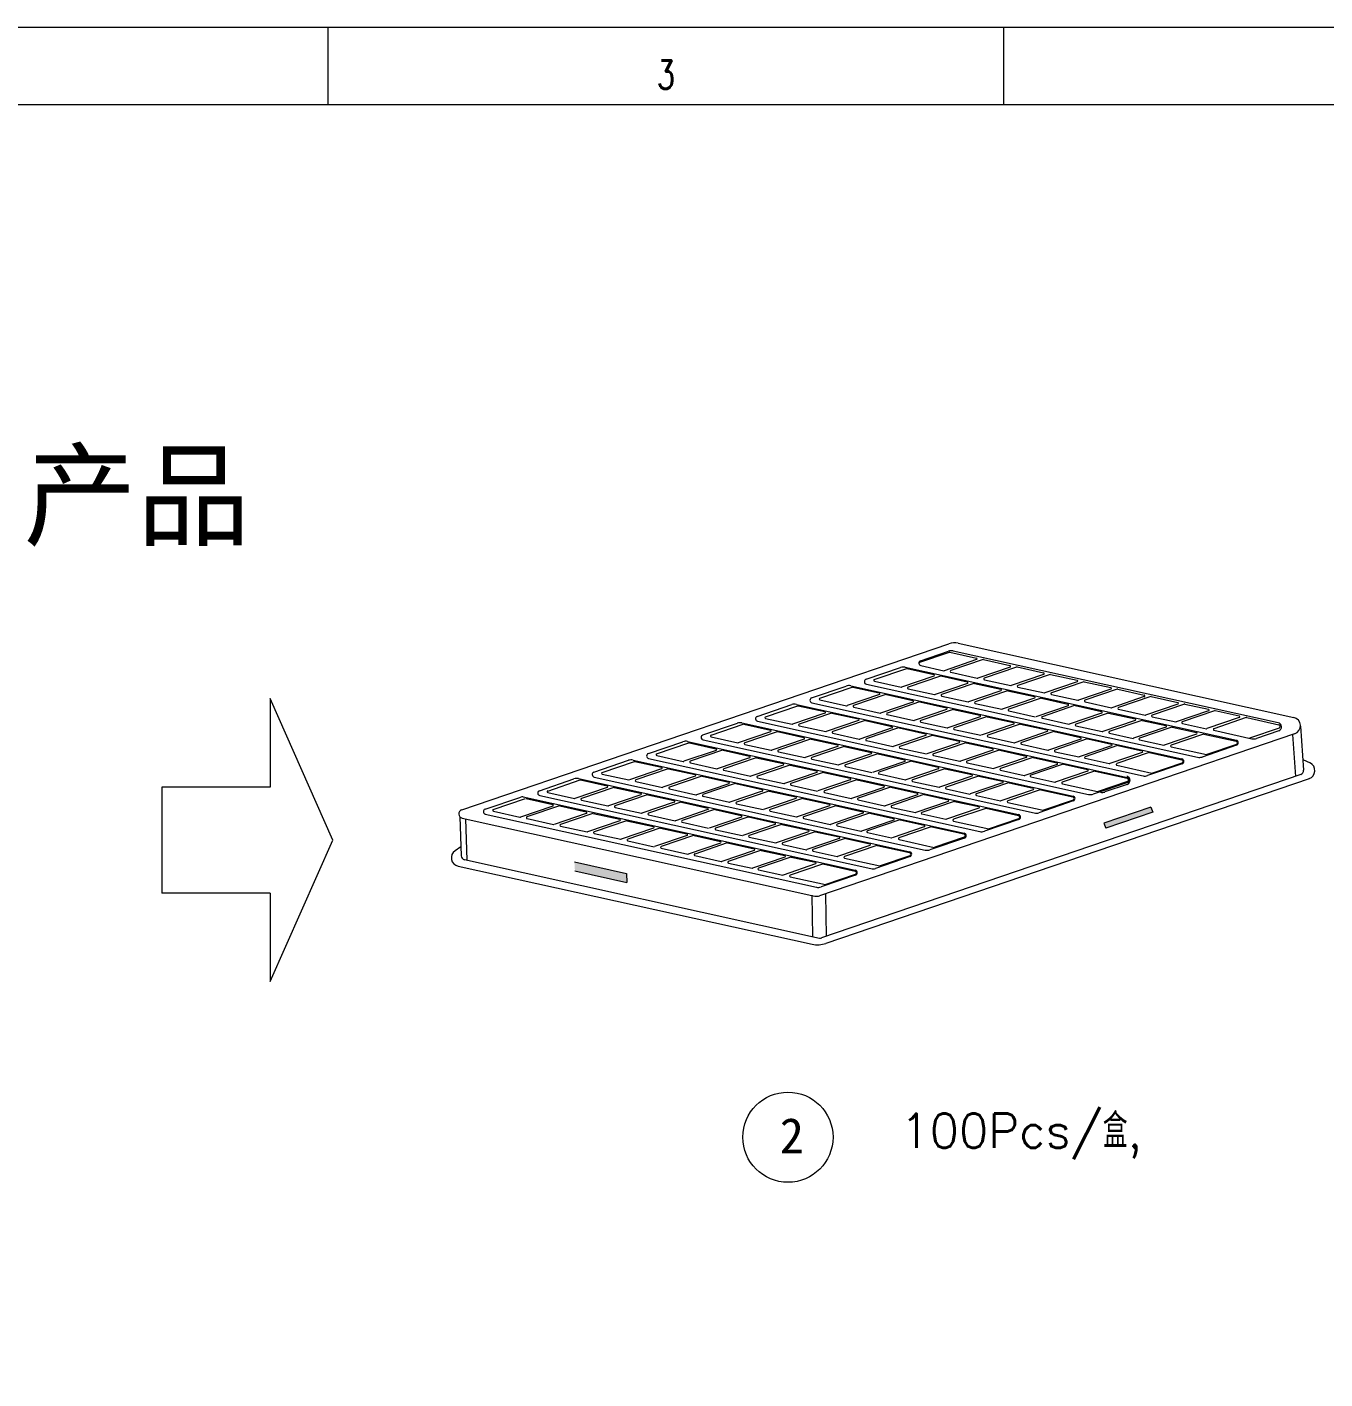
# Model space of a CAD drawing. Extents: x 2510 to 2649, y 709 to 759.
# Drawn here: x 2601.15 to 2621.37, y 736.28 to 757.33 of the extents above; entities that cross this region are included whole.
import ezdxf
from ezdxf.enums import TextEntityAlignment as Align

# ---------------------------------------------------------------- set-up
doc = ezdxf.new("R2010")
doc.units = 0
doc.header["$MEASUREMENT"] = 0
doc.layers.get('0').update_dxf_attribs({"linetype": 'CONTINUOUS', "lineweight": 20})
doc.layers.add('DIM', color=3, linetype='CONTINUOUS', lineweight=9)
doc.layers.add('HANBO', color=7, linetype='CONTINUOUS', lineweight=9)
doc.styles.add('ROMANS', font='ROMANS.SHX', dxfattribs={"bigfont": 'gbcbig.shx'})
doc.styles.get("Standard").update_dxf_attribs({"font": 'simplex.shx', "bigfont": 'gbcbig.shx'})
doc.styles.add('宋体', font='')
doc.styles.add('細', font='')
doc.styles.get('宋体').set_extended_font_data('SimSun')
doc.styles.get('細').set_extended_font_data('NSimSun')

msp = doc.modelspace()

# ---------------------------------------------------------------- hatches: boundary and pattern name
at = {"linetype": 'ByBlock'}
for points in [[(2617.923, 744.933), (2617.952, 744.858), (2618.684, 745.107), (2618.655, 745.182)], [(2610.496, 744.012), (2610.487, 744.153), (2609.677, 744.332), (2609.686, 744.191)]]:
    msp.add_hatch(color=3, dxfattribs=at).paths.add_polyline_path(points)

# ---------------------------------------------------------------- linework, layer by layer
at = {"color": 141, "linetype": 'ByBlock'}
for p, q in [((2607.922, 745.14), (2615.509, 747.727)), ((2615.652, 747.735), (2620.879, 746.582)), ((2615.042, 747.435), (2615.517, 747.597)), ((2615.068, 747.463), (2615.503, 747.612)), ((2615.94, 747.48), (2615.436, 747.308)), ((2615.524, 747.597), (2615.938, 747.505)), ((2616.042, 747.481), (2615.538, 747.309)), ((2615.575, 747.616), (2620.639, 746.499)), ((2616.049, 747.481), (2616.461, 747.39)), ((2614.22, 747.174), (2614.758, 747.358)), ((2614.348, 747.169), (2614.852, 747.341)), ((2615.275, 747.224), (2614.771, 747.053)), ((2614.829, 747.362), (2619.986, 746.224)), ((2614.859, 747.341), (2615.273, 747.25)), ((2615.377, 747.225), (2614.873, 747.054)), ((2615.072, 747.387), (2615.429, 747.308)), ((2615.384, 747.226), (2615.796, 747.135)), ((2615.54, 747.284), (2615.952, 747.193)), ((2616.462, 747.365), (2615.959, 747.193)), ((2616.564, 747.365), (2616.061, 747.194)), ((2616.985, 747.249), (2616.481, 747.078)), ((2616.572, 747.366), (2616.984, 747.275)), ((2617.087, 747.25), (2616.583, 747.079)), ((2617.094, 747.251), (2617.506, 747.16)), ((2613.372, 746.885), (2613.91, 747.069)), ((2613.5, 746.88), (2614.004, 747.052)), ((2613.981, 747.073), (2619.138, 745.935)), ((2614.011, 747.052), (2614.426, 746.961)), ((2614.224, 747.098), (2619.381, 745.96)), ((2614.35, 747.144), (2614.764, 747.052)), ((2614.874, 747.028), (2615.287, 746.937)), ((2615.797, 747.109), (2615.294, 746.938)), ((2615.899, 747.11), (2615.396, 746.938)), ((2615.906, 747.11), (2616.318, 747.019)), ((2616.062, 747.168), (2616.474, 747.077)), ((2616.585, 747.053), (2616.997, 746.962)), ((2617.508, 747.134), (2617.004, 746.962)), ((2617.609, 747.135), (2617.106, 746.963)), ((2618.03, 747.019), (2617.527, 746.847)), ((2617.617, 747.135), (2618.029, 747.044)), ((2618.132, 747.02), (2617.628, 746.848)), ((2618.139, 747.02), (2618.551, 746.929)), ((2613.377, 746.809), (2618.533, 745.671)), ((2613.502, 746.855), (2613.916, 746.763)), ((2614.427, 746.935), (2613.923, 746.764)), ((2614.529, 746.936), (2614.025, 746.765)), ((2614.95, 746.82), (2614.446, 746.649)), ((2614.536, 746.937), (2614.948, 746.846)), ((2615.051, 746.821), (2614.548, 746.649)), ((2615.059, 746.821), (2615.471, 746.73)), ((2615.397, 746.913), (2615.809, 746.822)), ((2616.32, 746.994), (2615.816, 746.822)), ((2616.422, 746.995), (2615.918, 746.823)), ((2615.92, 746.797), (2616.332, 746.707)), ((2616.842, 746.879), (2616.339, 746.707)), ((2616.429, 746.995), (2616.841, 746.904)), ((2616.944, 746.879), (2616.441, 746.708)), ((2616.951, 746.88), (2617.363, 746.789)), ((2617.107, 746.938), (2617.519, 746.847)), ((2617.63, 746.822), (2618.042, 746.732)), ((2618.553, 746.904), (2618.049, 746.732)), ((2618.655, 746.904), (2618.151, 746.733)), ((2618.662, 746.905), (2619.074, 746.814)), ((2612.525, 746.596), (2613.062, 746.78)), ((2612.653, 746.591), (2613.156, 746.763)), ((2613.579, 746.646), (2613.076, 746.475)), ((2613.134, 746.784), (2618.29, 745.646)), ((2613.163, 746.763), (2613.578, 746.672)), ((2613.681, 746.647), (2613.178, 746.476)), ((2613.688, 746.648), (2614.1, 746.557)), ((2614.027, 746.739), (2614.439, 746.648)), ((2614.549, 746.624), (2614.961, 746.533)), ((2615.472, 746.705), (2614.969, 746.533)), ((2615.574, 746.706), (2615.07, 746.534)), ((2615.995, 746.59), (2615.491, 746.418)), ((2615.581, 746.706), (2615.993, 746.615)), ((2616.097, 746.59), (2615.593, 746.419)), ((2616.104, 746.591), (2616.516, 746.5)), ((2616.442, 746.682), (2616.854, 746.591)), ((2617.365, 746.763), (2616.861, 746.592)), ((2617.467, 746.764), (2616.963, 746.592)), ((2617.887, 746.648), (2617.384, 746.476)), ((2617.474, 746.765), (2617.886, 746.674)), ((2617.989, 746.649), (2617.486, 746.477)), ((2617.996, 746.649), (2618.409, 746.558)), ((2618.152, 746.707), (2618.565, 746.616)), ((2619.075, 746.788), (2618.572, 746.617)), ((2619.177, 746.789), (2618.674, 746.617)), ((2618.675, 746.592), (2619.044, 746.511)), ((2619.554, 746.683), (2619.051, 746.511)), ((2619.647, 746.685), (2619.144, 746.514)), ((2619.184, 746.789), (2619.553, 746.708)), ((2619.655, 746.686), (2620.03, 746.603)), ((2611.677, 746.307), (2612.215, 746.491)), ((2611.805, 746.302), (2612.308, 746.474)), ((2612.286, 746.495), (2617.443, 745.357)), ((2612.316, 746.474), (2612.73, 746.383)), ((2612.529, 746.52), (2617.686, 745.382)), ((2612.654, 746.566), (2613.069, 746.474)), ((2613.179, 746.45), (2613.591, 746.359)), ((2614.102, 746.531), (2613.598, 746.36)), ((2614.204, 746.532), (2613.7, 746.36)), ((2614.624, 746.416), (2614.121, 746.244)), ((2614.211, 746.532), (2614.623, 746.441)), ((2614.726, 746.417), (2614.223, 746.245)), ((2614.733, 746.417), (2615.145, 746.326)), ((2615.072, 746.508), (2615.484, 746.418)), ((2615.594, 746.393), (2616.006, 746.302)), ((2616.517, 746.474), (2616.014, 746.303)), ((2616.619, 746.475), (2616.116, 746.304)), ((2616.626, 746.476), (2617.038, 746.385)), ((2616.965, 746.567), (2617.377, 746.476)), ((2617.487, 746.452), (2617.899, 746.361)), ((2618.41, 746.533), (2617.906, 746.361)), ((2618.512, 746.534), (2618.008, 746.362)), ((2618.889, 746.427), (2618.386, 746.256)), ((2618.982, 746.43), (2618.479, 746.258)), ((2618.519, 746.534), (2618.888, 746.453)), ((2618.989, 746.43), (2619.364, 746.348)), ((2619.145, 746.488), (2619.52, 746.405)), ((2620.031, 746.577), (2619.528, 746.406)), ((2620.14, 746.577), (2619.636, 746.405)), ((2619.638, 746.38), (2620.229, 746.249)), ((2620.147, 746.577), (2620.648, 746.467)), ((2620.651, 746.415), (2620.189, 746.258)), ((2620.983, 746.443), (2621.033, 745.759)), ((2610.829, 746.018), (2611.367, 746.202)), ((2610.957, 746.013), (2611.461, 746.185)), ((2611.438, 746.206), (2616.595, 745.068)), ((2611.468, 746.185), (2611.882, 746.094)), ((2611.681, 746.231), (2616.838, 745.093)), ((2611.806, 746.277), (2612.221, 746.185)), ((2612.732, 746.357), (2612.228, 746.186)), ((2612.833, 746.358), (2612.33, 746.187)), ((2613.254, 746.242), (2612.751, 746.071)), ((2612.841, 746.359), (2613.253, 746.268)), ((2613.356, 746.243), (2612.852, 746.071)), ((2613.363, 746.243), (2613.775, 746.152)), ((2620.894, 746.326), (2613.496, 743.804)), ((2613.702, 746.335), (2614.114, 746.244)), ((2614.224, 746.22), (2614.636, 746.129)), ((2615.147, 746.301), (2614.643, 746.129)), ((2615.249, 746.301), (2614.745, 746.13)), ((2615.669, 746.185), (2615.166, 746.014)), ((2615.256, 746.302), (2615.668, 746.211)), ((2615.771, 746.186), (2615.268, 746.015)), ((2615.778, 746.187), (2616.191, 746.096)), ((2616.117, 746.278), (2616.529, 746.187)), ((2617.04, 746.359), (2616.536, 746.187)), ((2617.142, 746.36), (2616.638, 746.188)), ((2617.562, 746.244), (2617.059, 746.072)), ((2617.149, 746.36), (2617.561, 746.269)), ((2617.664, 746.245), (2617.161, 746.073)), ((2617.671, 746.245), (2618.04, 746.164)), ((2618.01, 746.336), (2618.378, 746.255)), ((2618.48, 746.233), (2618.855, 746.15)), ((2619.366, 746.322), (2618.862, 746.15)), ((2619.475, 746.321), (2618.971, 746.15)), ((2619.482, 746.322), (2619.983, 746.211)), ((2620.646, 746.371), (2620.3, 746.253)), ((2620.858, 746.314), (2620.905, 745.663)), ((2610.959, 745.988), (2611.373, 745.896)), ((2611.884, 746.068), (2611.38, 745.897)), ((2611.986, 746.069), (2611.482, 745.898)), ((2611.993, 746.07), (2612.405, 745.979)), ((2612.331, 746.161), (2612.743, 746.07)), ((2612.854, 746.046), (2613.266, 745.955)), ((2613.777, 746.127), (2613.273, 745.955)), ((2613.879, 746.128), (2613.375, 745.956)), ((2614.299, 746.012), (2613.796, 745.84)), ((2613.886, 746.128), (2614.298, 746.037)), ((2614.401, 746.012), (2613.898, 745.841)), ((2614.408, 746.013), (2614.82, 745.922)), ((2614.747, 746.104), (2615.159, 746.013)), ((2615.269, 745.989), (2615.681, 745.898)), ((2616.192, 746.07), (2615.688, 745.898)), ((2616.294, 746.071), (2615.79, 745.899)), ((2616.301, 746.071), (2616.713, 745.98)), ((2616.816, 745.956), (2616.313, 745.784)), ((2616.64, 746.163), (2617.052, 746.072)), ((2616.824, 745.956), (2617.192, 745.875)), ((2617.162, 746.047), (2617.531, 745.966)), ((2618.041, 746.138), (2617.538, 745.967)), ((2618.135, 746.141), (2617.631, 745.969)), ((2618.518, 746.033), (2618.015, 745.861)), ((2618.627, 746.032), (2618.123, 745.861)), ((2618.142, 746.141), (2618.517, 746.059)), ((2618.634, 746.033), (2619.135, 745.922)), ((2618.972, 746.124), (2619.52, 746.003)), ((2619.99, 746.147), (2619.453, 745.964)), ((2619.986, 746.16), (2619.527, 746.004)), ((2609.981, 745.729), (2610.519, 745.913)), ((2610.109, 745.724), (2610.613, 745.896)), ((2611.036, 745.779), (2610.533, 745.608)), ((2610.591, 745.917), (2615.747, 744.779)), ((2610.62, 745.896), (2611.035, 745.805)), ((2611.138, 745.78), (2610.634, 745.609)), ((2610.833, 745.942), (2615.99, 744.804)), ((2611.145, 745.781), (2611.557, 745.69)), ((2611.484, 745.872), (2611.896, 745.781)), ((2612.406, 745.953), (2611.903, 745.782)), ((2612.508, 745.954), (2612.005, 745.782)), ((2612.006, 745.757), (2612.418, 745.666)), ((2612.929, 745.838), (2612.425, 745.666)), ((2612.515, 745.954), (2612.927, 745.863)), ((2613.031, 745.839), (2612.527, 745.667)), ((2613.038, 745.839), (2613.45, 745.748)), ((2613.376, 745.931), (2613.788, 745.84)), ((2613.899, 745.815), (2614.311, 745.724)), ((2614.822, 745.896), (2614.318, 745.725)), ((2614.924, 745.897), (2614.42, 745.726)), ((2615.344, 745.781), (2614.841, 745.609)), ((2614.931, 745.898), (2615.343, 745.807)), ((2615.446, 745.782), (2614.943, 745.61)), ((2615.453, 745.782), (2615.865, 745.691)), ((2615.792, 745.874), (2616.204, 745.783)), ((2616.715, 745.955), (2616.211, 745.783)), ((2616.314, 745.758), (2616.683, 745.677)), ((2617.194, 745.849), (2616.69, 745.678)), ((2617.287, 745.852), (2616.783, 745.68)), ((2617.294, 745.852), (2617.669, 745.77)), ((2617.632, 745.944), (2618.007, 745.861)), ((2618.125, 745.835), (2618.672, 745.714)), ((2619.142, 745.858), (2618.605, 745.675)), ((2619.138, 745.871), (2618.68, 745.715)), ((2621.021, 745.928), (2621.134, 745.872)), ((2609.134, 745.44), (2609.671, 745.624)), ((2609.262, 745.435), (2609.765, 745.607)), ((2609.743, 745.628), (2614.9, 744.49)), ((2609.772, 745.607), (2610.187, 745.516)), ((2609.986, 745.653), (2615.142, 744.515)), ((2610.111, 745.699), (2610.525, 745.607)), ((2610.636, 745.583), (2611.048, 745.492)), ((2611.559, 745.664), (2611.055, 745.493)), ((2611.661, 745.665), (2611.157, 745.493)), ((2612.081, 745.549), (2611.578, 745.377)), ((2611.668, 745.665), (2612.08, 745.574)), ((2612.183, 745.55), (2611.68, 745.378)), ((2612.19, 745.55), (2612.602, 745.459)), ((2612.529, 745.642), (2612.941, 745.551)), ((2613.451, 745.723), (2612.948, 745.551)), ((2613.553, 745.723), (2613.05, 745.552)), ((2613.974, 745.607), (2613.47, 745.436)), ((2620.988, 745.691), (2613.528, 743.148)), ((2613.56, 745.724), (2613.973, 745.633)), ((2614.076, 745.608), (2613.572, 745.437)), ((2621.119, 745.627), (2613.594, 743.062)), ((2614.083, 745.609), (2614.495, 745.518)), ((2614.422, 745.7), (2614.834, 745.609)), ((2614.944, 745.585), (2615.356, 745.494)), ((2615.867, 745.666), (2615.363, 745.494)), ((2615.969, 745.667), (2615.465, 745.495)), ((2616.346, 745.56), (2615.842, 745.389)), ((2616.439, 745.563), (2615.936, 745.391)), ((2615.976, 745.667), (2616.345, 745.586)), ((2616.446, 745.563), (2616.821, 745.481)), ((2616.785, 745.655), (2617.16, 745.572)), ((2617.67, 745.744), (2617.167, 745.572)), ((2617.779, 745.743), (2617.276, 745.572)), ((2617.277, 745.546), (2617.825, 745.425)), ((2618.295, 745.569), (2617.757, 745.386)), ((2617.786, 745.744), (2618.288, 745.633)), ((2618.29, 745.582), (2617.832, 745.426)), ((2618.285, 745.538), (2617.94, 745.42)), ((2608.286, 745.151), (2608.841, 745.341)), ((2608.877, 745.343), (2614.052, 744.201)), ((2609.138, 745.364), (2614.295, 744.226)), ((2609.263, 745.41), (2609.678, 745.318)), ((2610.188, 745.49), (2609.685, 745.319)), ((2610.29, 745.491), (2609.787, 745.32)), ((2610.711, 745.375), (2610.207, 745.204)), ((2610.297, 745.492), (2610.709, 745.401)), ((2610.813, 745.376), (2610.309, 745.204)), ((2610.82, 745.376), (2611.232, 745.285)), ((2611.158, 745.468), (2611.571, 745.377)), ((2611.681, 745.353), (2612.093, 745.262)), ((2612.604, 745.434), (2612.1, 745.262)), ((2612.706, 745.434), (2612.202, 745.263)), ((2612.713, 745.435), (2613.125, 745.344)), ((2613.051, 745.526), (2613.463, 745.435)), ((2613.574, 745.411), (2613.986, 745.32)), ((2614.497, 745.492), (2613.993, 745.32)), ((2614.598, 745.493), (2614.095, 745.321)), ((2615.019, 745.377), (2614.516, 745.205)), ((2614.606, 745.493), (2615.018, 745.402)), ((2615.121, 745.378), (2614.617, 745.206)), ((2615.128, 745.378), (2615.497, 745.297)), ((2615.467, 745.469), (2615.835, 745.388)), ((2615.937, 745.366), (2616.312, 745.283)), ((2616.823, 745.455), (2616.319, 745.283)), ((2616.931, 745.454), (2616.428, 745.283)), ((2616.939, 745.455), (2617.44, 745.344)), ((2608.414, 745.146), (2608.918, 745.318)), ((2608.415, 745.121), (2608.83, 745.029)), ((2609.341, 745.201), (2608.837, 745.03)), ((2608.925, 745.318), (2609.339, 745.227)), ((2609.443, 745.202), (2608.939, 745.031)), ((2609.45, 745.203), (2609.862, 745.112)), ((2609.788, 745.294), (2610.2, 745.203)), ((2610.311, 745.179), (2610.723, 745.088)), ((2611.233, 745.26), (2610.73, 745.088)), ((2611.335, 745.261), (2610.832, 745.089)), ((2611.756, 745.145), (2611.252, 744.973)), ((2611.343, 745.261), (2611.755, 745.17)), ((2611.858, 745.145), (2611.354, 744.974)), ((2611.865, 745.146), (2612.277, 745.055)), ((2612.204, 745.237), (2612.616, 745.146)), ((2613.126, 745.318), (2612.623, 745.147)), ((2613.228, 745.319), (2612.725, 745.148)), ((2612.726, 745.122), (2613.138, 745.031)), ((2613.649, 745.203), (2613.145, 745.031)), ((2613.235, 745.32), (2613.647, 745.229)), ((2613.751, 745.204), (2613.247, 745.032)), ((2613.758, 745.204), (2614.17, 745.113)), ((2614.096, 745.296), (2614.508, 745.205)), ((2614.619, 745.18), (2614.988, 745.099)), ((2615.498, 745.271), (2614.995, 745.1)), ((2615.591, 745.274), (2615.088, 745.102)), ((2615.975, 745.166), (2615.471, 744.994)), ((2616.084, 745.165), (2615.58, 744.994)), ((2615.599, 745.274), (2615.974, 745.192)), ((2616.091, 745.166), (2616.592, 745.055)), ((2616.429, 745.257), (2616.977, 745.136)), ((2617.447, 745.28), (2616.909, 745.097)), ((2617.443, 745.293), (2616.984, 745.137)), ((2607.894, 745.032), (2607.914, 744.428)), ((2607.929, 745.012), (2613.424, 743.8)), ((2607.979, 745.001), (2608, 744.358)), ((2608.29, 745.075), (2613.447, 743.937)), ((2608.94, 745.005), (2609.353, 744.914)), ((2609.863, 745.086), (2609.36, 744.915)), ((2609.965, 745.087), (2609.462, 744.915)), ((2610.386, 744.971), (2609.882, 744.799)), ((2609.972, 745.087), (2610.384, 744.996)), ((2610.488, 744.972), (2609.984, 744.8)), ((2610.495, 744.972), (2610.907, 744.881)), ((2610.833, 745.064), (2611.245, 744.973)), ((2611.356, 744.948), (2611.768, 744.857)), ((2612.279, 745.029), (2611.775, 744.858)), ((2612.38, 745.03), (2611.877, 744.859)), ((2612.801, 744.914), (2612.298, 744.742)), ((2612.388, 745.031), (2612.8, 744.94)), ((2612.903, 744.915), (2612.399, 744.743)), ((2612.91, 744.915), (2613.322, 744.824)), ((2613.249, 745.007), (2613.661, 744.916)), ((2614.171, 745.088), (2613.668, 744.916)), ((2614.273, 745.089), (2613.77, 744.917)), ((2614.65, 744.982), (2614.147, 744.811)), ((2614.744, 744.985), (2614.24, 744.813)), ((2614.28, 745.089), (2614.649, 745.008)), ((2614.751, 744.985), (2615.126, 744.903)), ((2615.089, 745.077), (2615.464, 744.994)), ((2615.582, 744.968), (2616.129, 744.847)), ((2616.599, 744.991), (2616.062, 744.808)), ((2616.595, 745.004), (2616.136, 744.848)), ((2609.463, 744.89), (2609.875, 744.799)), ((2609.986, 744.775), (2610.398, 744.684)), ((2610.908, 744.856), (2610.405, 744.684)), ((2611.01, 744.856), (2610.507, 744.685)), ((2611.431, 744.74), (2610.927, 744.569)), ((2611.017, 744.857), (2611.429, 744.766)), ((2611.533, 744.741), (2611.029, 744.57)), ((2611.54, 744.742), (2611.952, 744.651)), ((2611.878, 744.833), (2612.29, 744.742)), ((2612.401, 744.718), (2612.813, 744.627)), ((2613.324, 744.799), (2612.82, 744.627)), ((2613.426, 744.8), (2612.922, 744.628)), ((2613.803, 744.693), (2613.299, 744.522)), ((2613.896, 744.696), (2613.392, 744.524)), ((2613.433, 744.8), (2613.801, 744.719)), ((2613.771, 744.891), (2614.14, 744.81)), ((2613.903, 744.696), (2614.278, 744.614)), ((2614.242, 744.788), (2614.617, 744.705)), ((2615.127, 744.877), (2614.624, 744.705)), ((2615.236, 744.876), (2614.732, 744.705)), ((2615.752, 744.702), (2615.214, 744.519)), ((2615.243, 744.877), (2615.744, 744.766)), ((2615.747, 744.715), (2615.289, 744.559)), ((2607.909, 744.568), (2607.819, 744.506)), ((2610.508, 744.659), (2610.92, 744.568)), ((2611.031, 744.544), (2611.443, 744.453)), ((2611.953, 744.625), (2611.45, 744.453)), ((2612.055, 744.626), (2611.552, 744.454)), ((2612.476, 744.51), (2611.972, 744.338)), ((2612.062, 744.626), (2612.475, 744.535)), ((2612.578, 744.511), (2612.074, 744.339)), ((2612.585, 744.511), (2612.954, 744.43)), ((2612.923, 744.602), (2613.292, 744.521)), ((2613.394, 744.499), (2613.769, 744.416)), ((2614.28, 744.588), (2613.776, 744.416)), ((2614.388, 744.587), (2613.885, 744.416)), ((2614.395, 744.588), (2614.897, 744.477)), ((2614.734, 744.679), (2615.281, 744.558)), ((2607.966, 744.366), (2613.493, 743.146)), ((2611.553, 744.429), (2611.965, 744.338)), ((2612.076, 744.313), (2612.444, 744.232)), ((2612.955, 744.404), (2612.452, 744.233)), ((2613.048, 744.407), (2612.545, 744.235)), ((2613.432, 744.299), (2612.928, 744.127)), ((2613.541, 744.298), (2613.037, 744.127)), ((2613.055, 744.407), (2613.43, 744.325)), ((2613.548, 744.299), (2614.049, 744.188)), ((2613.886, 744.39), (2614.434, 744.269)), ((2614.904, 744.413), (2614.366, 744.23)), ((2614.9, 744.426), (2614.441, 744.27)), ((2607.866, 744.267), (2613.38, 743.05)), ((2612.546, 744.21), (2612.921, 744.127)), ((2613.038, 744.101), (2613.586, 743.98)), ((2614.056, 744.124), (2613.518, 743.941)), ((2614.052, 744.137), (2613.593, 743.981)), ((2613.377, 743.811), (2613.387, 743.17)), ((2613.588, 743.836), (2613.599, 743.172))]:
    msp.add_line(p, q, dxfattribs=at)
at = {"linetype": 'ByBlock'}
for p, q in [((2618.655, 745.182), (2617.923, 744.933)), ((2618.655, 745.182), (2618.684, 745.107)), ((2617.923, 744.933), (2617.952, 744.858)), ((2618.684, 745.107), (2617.952, 744.858)), ((2609.677, 744.332), (2610.487, 744.153)), ((2609.686, 744.191), (2610.496, 744.012)), ((2610.487, 744.153), (2610.496, 744.012))]:
    msp.add_line(p, q, dxfattribs=at)
at = {"color": 141, "linetype": 'ByBlock'}
for centre, radius, start, end in [((2615.595, 747.475), 0.266, 77.5605, 108.8246), ((2615.081, 747.426), 0.0398, 108.8246, 257.5605), ((2615.546, 747.486), 0.133, 77.5605, 108.8246), ((2615.521, 747.584), 0.0133, 77.5605, 108.8246), ((2615.936, 747.493), 0.0133, 288.8246, 77.5605), ((2616.046, 747.468), 0.0133, 77.5605, 108.8246), ((2614.801, 747.232), 0.133, 77.5605, 108.8246), ((2614.856, 747.328), 0.0133, 77.5605, 108.8246), ((2615.27, 747.237), 0.0133, 288.8246, 77.5605), ((2615.381, 747.213), 0.0133, 77.5605, 108.8246), ((2615.432, 747.321), 0.0133, 257.5605, 288.8246), ((2615.543, 747.296), 0.0133, 108.8246, 257.5605), ((2616.458, 747.377), 0.0133, 288.8246, 77.5605), ((2616.569, 747.353), 0.0133, 77.5605, 108.8246), ((2616.981, 747.262), 0.0133, 288.8246, 77.5605), ((2617.091, 747.238), 0.0133, 77.5605, 108.8246), ((2613.953, 746.943), 0.133, 77.5605, 108.8246), ((2614.008, 747.039), 0.0133, 77.5605, 108.8246), ((2614.233, 747.137), 0.0398, 108.8246, 257.5605), ((2614.352, 747.157), 0.0133, 108.8246, 257.5605), ((2614.767, 747.065), 0.0133, 257.5605, 288.8246), ((2614.877, 747.041), 0.0133, 108.8246, 257.5605), ((2615.793, 747.122), 0.0133, 288.8246, 77.5605), ((2615.903, 747.097), 0.0133, 77.5605, 108.8246), ((2615.955, 747.206), 0.0133, 257.5605, 288.8246), ((2616.065, 747.181), 0.0133, 108.8246, 257.5605), ((2616.315, 747.006), 0.0133, 288.8246, 77.5605), ((2616.477, 747.09), 0.0133, 257.5605, 288.8246), ((2616.588, 747.066), 0.0133, 108.8246, 257.5605), ((2617.503, 747.147), 0.0133, 288.8246, 77.5605), ((2617.614, 747.122), 0.0133, 77.5605, 108.8246), ((2618.026, 747.031), 0.0133, 288.8246, 77.5605), ((2618.136, 747.007), 0.0133, 77.5605, 108.8246), ((2613.385, 746.848), 0.0398, 108.8246, 257.5605), ((2613.505, 746.868), 0.0133, 108.8246, 257.5605), ((2614.423, 746.948), 0.0133, 288.8246, 77.5605), ((2614.533, 746.924), 0.0133, 77.5605, 108.8246), ((2614.945, 746.833), 0.0133, 288.8246, 77.5605), ((2615.056, 746.808), 0.0133, 77.5605, 108.8246), ((2615.289, 746.95), 0.0133, 257.5605, 288.8246), ((2615.4, 746.926), 0.0133, 108.8246, 257.5605), ((2615.812, 746.835), 0.0133, 257.5605, 288.8246), ((2615.922, 746.81), 0.0133, 108.8246, 257.5605), ((2616.426, 746.982), 0.0133, 77.5605, 108.8246), ((2616.838, 746.891), 0.0133, 288.8246, 77.5605), ((2616.949, 746.867), 0.0133, 77.5605, 108.8246), ((2617, 746.975), 0.0133, 257.5605, 288.8246), ((2617.11, 746.951), 0.0133, 108.8246, 257.5605), ((2617.522, 746.86), 0.0133, 257.5605, 288.8246), ((2617.633, 746.835), 0.0133, 108.8246, 257.5605), ((2618.548, 746.916), 0.0133, 288.8246, 77.5605), ((2618.659, 746.892), 0.0133, 77.5605, 108.8246), ((2619.071, 746.801), 0.0133, 288.8246, 77.5605), ((2612.538, 746.559), 0.0398, 108.8246, 257.5605), ((2612.657, 746.579), 0.0133, 108.8246, 257.5605), ((2613.105, 746.654), 0.133, 77.5605, 108.8246), ((2613.16, 746.75), 0.0133, 77.5605, 108.8246), ((2613.575, 746.659), 0.0133, 288.8246, 77.5605), ((2613.685, 746.635), 0.0133, 77.5605, 108.8246), ((2613.919, 746.776), 0.0133, 257.5605, 288.8246), ((2614.03, 746.752), 0.0133, 108.8246, 257.5605), ((2614.442, 746.661), 0.0133, 257.5605, 288.8246), ((2614.552, 746.637), 0.0133, 108.8246, 257.5605), ((2615.468, 746.717), 0.0133, 288.8246, 77.5605), ((2615.578, 746.693), 0.0133, 77.5605, 108.8246), ((2615.99, 746.602), 0.0133, 288.8246, 77.5605), ((2616.101, 746.578), 0.0133, 77.5605, 108.8246), ((2616.335, 746.72), 0.0133, 257.5605, 288.8246), ((2616.445, 746.695), 0.0133, 108.8246, 257.5605), ((2616.968, 746.58), 0.0133, 108.8246, 257.5605), ((2617.361, 746.776), 0.0133, 288.8246, 77.5605), ((2617.471, 746.752), 0.0133, 77.5605, 108.8246), ((2617.883, 746.661), 0.0133, 288.8246, 77.5605), ((2617.994, 746.636), 0.0133, 77.5605, 108.8246), ((2618.045, 746.745), 0.0133, 257.5605, 288.8246), ((2618.155, 746.72), 0.0133, 108.8246, 257.5605), ((2618.567, 746.629), 0.0133, 257.5605, 288.8246), ((2618.678, 746.605), 0.0133, 108.8246, 257.5605), ((2619.181, 746.777), 0.0133, 77.5605, 108.8246), ((2619.55, 746.695), 0.0133, 288.8246, 77.5605), ((2619.652, 746.673), 0.0133, 77.5605, 108.8246), ((2620.027, 746.59), 0.0133, 288.8246, 77.5605), ((2612.257, 746.365), 0.133, 77.5605, 108.8246), ((2612.313, 746.461), 0.0133, 77.5605, 108.8246), ((2612.727, 746.37), 0.0133, 288.8246, 77.5605), ((2613.071, 746.487), 0.0133, 257.5605, 288.8246), ((2613.182, 746.463), 0.0133, 108.8246, 257.5605), ((2614.098, 746.544), 0.0133, 288.8246, 77.5605), ((2614.208, 746.519), 0.0133, 77.5605, 108.8246), ((2614.62, 746.428), 0.0133, 288.8246, 77.5605), ((2614.731, 746.404), 0.0133, 77.5605, 108.8246), ((2614.964, 746.546), 0.0133, 257.5605, 288.8246), ((2615.075, 746.521), 0.0133, 108.8246, 257.5605), ((2615.487, 746.431), 0.0133, 257.5605, 288.8246), ((2615.597, 746.406), 0.0133, 108.8246, 257.5605), ((2616.513, 746.487), 0.0133, 288.8246, 77.5605), ((2616.623, 746.463), 0.0133, 77.5605, 108.8246), ((2617.035, 746.372), 0.0133, 288.8246, 77.5605), ((2617.38, 746.489), 0.0133, 257.5605, 288.8246), ((2617.49, 746.465), 0.0133, 108.8246, 257.5605), ((2618.406, 746.545), 0.0133, 288.8246, 77.5605), ((2618.516, 746.521), 0.0133, 77.5605, 108.8246), ((2618.885, 746.44), 0.0133, 288.8246, 77.5605), ((2618.987, 746.417), 0.0133, 77.5605, 108.8246), ((2619.047, 746.524), 0.0133, 257.5605, 288.8246), ((2619.148, 746.501), 0.0133, 108.8246, 257.5605), ((2619.523, 746.418), 0.0133, 257.5605, 288.8246), ((2619.523, 746.418), 0.0133, 257.5605, 288.8246), ((2619.641, 746.393), 0.0133, 108.8246, 257.5605), ((2620.144, 746.564), 0.0133, 77.5605, 108.8246), ((2620.625, 746.434), 0.0664, 288.8246, 77.5605), ((2620.643, 746.441), 0.0266, 288.8246, 77.5605), ((2620.851, 746.452), 0.133, 288.8246, 77.5605), ((2611.41, 746.076), 0.133, 77.5605, 108.8246), ((2611.465, 746.172), 0.0133, 77.5605, 108.8246), ((2611.69, 746.27), 0.0398, 108.8246, 257.5605), ((2611.809, 746.29), 0.0133, 108.8246, 257.5605), ((2612.224, 746.198), 0.0133, 257.5605, 288.8246), ((2612.334, 746.174), 0.0133, 108.8246, 257.5605), ((2612.838, 746.346), 0.0133, 77.5605, 108.8246), ((2613.25, 746.255), 0.0133, 288.8246, 77.5605), ((2613.36, 746.23), 0.0133, 77.5605, 108.8246), ((2613.594, 746.372), 0.0133, 257.5605, 288.8246), ((2613.704, 746.348), 0.0133, 108.8246, 257.5605), ((2614.117, 746.257), 0.0133, 257.5605, 288.8246), ((2614.227, 746.232), 0.0133, 108.8246, 257.5605), ((2615.143, 746.313), 0.0133, 288.8246, 77.5605), ((2615.253, 746.289), 0.0133, 77.5605, 108.8246), ((2615.665, 746.198), 0.0133, 288.8246, 77.5605), ((2615.776, 746.174), 0.0133, 77.5605, 108.8246), ((2616.12, 746.291), 0.0133, 108.8246, 257.5605), ((2616.532, 746.2), 0.0133, 257.5605, 288.8246), ((2616.642, 746.176), 0.0133, 108.8246, 257.5605), ((2617.146, 746.347), 0.0133, 77.5605, 108.8246), ((2617.558, 746.256), 0.0133, 288.8246, 77.5605), ((2617.668, 746.232), 0.0133, 77.5605, 108.8246), ((2617.902, 746.374), 0.0133, 257.5605, 288.8246), ((2618.013, 746.349), 0.0133, 108.8246, 257.5605), ((2618.381, 746.268), 0.0133, 257.5605, 288.8246), ((2618.483, 746.246), 0.0133, 108.8246, 257.5605), ((2619.362, 746.335), 0.0133, 288.8246, 77.5605), ((2619.479, 746.309), 0.0133, 77.5605, 108.8246), ((2619.977, 746.185), 0.0266, 288.8246, 77.5605), ((2619.977, 746.185), 0.0398, 288.8246, 77.5605), ((2620.257, 746.379), 0.133, 257.5605, 288.8246), ((2610.842, 745.981), 0.0398, 108.8246, 257.5605), ((2610.962, 746.001), 0.0133, 108.8246, 257.5605), ((2611.88, 746.081), 0.0133, 288.8246, 77.5605), ((2611.99, 746.057), 0.0133, 77.5605, 108.8246), ((2612.402, 745.966), 0.0133, 288.8246, 77.5605), ((2612.746, 746.083), 0.0133, 257.5605, 288.8246), ((2612.857, 746.059), 0.0133, 108.8246, 257.5605), ((2613.379, 745.943), 0.0133, 108.8246, 257.5605), ((2613.772, 746.14), 0.0133, 288.8246, 77.5605), ((2613.883, 746.115), 0.0133, 77.5605, 108.8246), ((2614.295, 746.024), 0.0133, 288.8246, 77.5605), ((2614.405, 746), 0.0133, 77.5605, 108.8246), ((2614.639, 746.142), 0.0133, 257.5605, 288.8246), ((2614.75, 746.117), 0.0133, 108.8246, 257.5605), ((2615.272, 746.002), 0.0133, 108.8246, 257.5605), ((2616.188, 746.083), 0.0133, 288.8246, 77.5605), ((2616.298, 746.058), 0.0133, 77.5605, 108.8246), ((2616.71, 745.967), 0.0133, 288.8246, 77.5605), ((2616.821, 745.943), 0.0133, 77.5605, 108.8246), ((2617.054, 746.085), 0.0133, 257.5605, 288.8246), ((2617.165, 746.06), 0.0133, 108.8246, 257.5605), ((2617.534, 745.979), 0.0133, 257.5605, 288.8246), ((2617.635, 745.957), 0.0133, 108.8246, 257.5605), ((2618.037, 746.151), 0.0133, 288.8246, 77.5605), ((2618.139, 746.128), 0.0133, 77.5605, 108.8246), ((2618.514, 746.046), 0.0133, 288.8246, 77.5605), ((2618.631, 746.02), 0.0133, 77.5605, 108.8246), ((2618.858, 746.163), 0.0133, 257.5605, 288.8246), ((2618.858, 746.163), 0.0133, 257.5605, 288.8246), ((2618.975, 746.137), 0.0133, 108.8246, 257.5605), ((2619.41, 746.09), 0.133, 257.5605, 288.8246), ((2619.523, 746.016), 0.0133, 257.5605, 288.8246), ((2610.562, 745.787), 0.133, 77.5605, 108.8246), ((2610.617, 745.883), 0.0133, 77.5605, 108.8246), ((2611.032, 745.792), 0.0133, 288.8246, 77.5605), ((2611.142, 745.768), 0.0133, 77.5605, 108.8246), ((2611.376, 745.909), 0.0133, 257.5605, 288.8246), ((2611.486, 745.885), 0.0133, 108.8246, 257.5605), ((2611.899, 745.794), 0.0133, 257.5605, 288.8246), ((2612.009, 745.77), 0.0133, 108.8246, 257.5605), ((2612.513, 745.941), 0.0133, 77.5605, 108.8246), ((2612.925, 745.851), 0.0133, 288.8246, 77.5605), ((2613.035, 745.826), 0.0133, 77.5605, 108.8246), ((2613.269, 745.968), 0.0133, 257.5605, 288.8246), ((2613.447, 745.735), 0.0133, 288.8246, 77.5605), ((2613.791, 745.853), 0.0133, 257.5605, 288.8246), ((2613.902, 745.828), 0.0133, 108.8246, 257.5605), ((2614.817, 745.909), 0.0133, 288.8246, 77.5605), ((2614.928, 745.885), 0.0133, 77.5605, 108.8246), ((2615.34, 745.794), 0.0133, 288.8246, 77.5605), ((2615.45, 745.769), 0.0133, 77.5605, 108.8246), ((2615.684, 745.911), 0.0133, 257.5605, 288.8246), ((2615.795, 745.887), 0.0133, 108.8246, 257.5605), ((2616.207, 745.796), 0.0133, 257.5605, 288.8246), ((2616.317, 745.771), 0.0133, 108.8246, 257.5605), ((2617.189, 745.862), 0.0133, 288.8246, 77.5605), ((2617.291, 745.839), 0.0133, 77.5605, 108.8246), ((2617.666, 745.757), 0.0133, 288.8246, 77.5605), ((2618.01, 745.874), 0.0133, 257.5605, 288.8246), ((2618.01, 745.874), 0.0133, 257.5605, 288.8246), ((2618.128, 745.848), 0.0133, 108.8246, 257.5605), ((2619.13, 745.896), 0.0266, 288.8246, 77.5605), ((2619.13, 745.896), 0.0398, 288.8246, 77.5605), ((2620.967, 745.754), 0.0664, 288.8246, 4.1491), ((2621.076, 745.753), 0.133, 288.8246, 63.9871), ((2609.714, 745.498), 0.133, 77.5605, 108.8246), ((2609.77, 745.594), 0.0133, 77.5605, 108.8246), ((2609.994, 745.692), 0.0398, 108.8246, 257.5605), ((2610.114, 745.712), 0.0133, 108.8246, 257.5605), ((2610.528, 745.62), 0.0133, 257.5605, 288.8246), ((2610.639, 745.596), 0.0133, 108.8246, 257.5605), ((2611.554, 745.677), 0.0133, 288.8246, 77.5605), ((2611.665, 745.652), 0.0133, 77.5605, 108.8246), ((2612.077, 745.562), 0.0133, 288.8246, 77.5605), ((2612.187, 745.537), 0.0133, 77.5605, 108.8246), ((2612.421, 745.679), 0.0133, 257.5605, 288.8246), ((2612.532, 745.654), 0.0133, 108.8246, 257.5605), ((2612.944, 745.564), 0.0133, 257.5605, 288.8246), ((2613.054, 745.539), 0.0133, 108.8246, 257.5605), ((2613.558, 745.711), 0.0133, 77.5605, 108.8246), ((2613.97, 745.62), 0.0133, 288.8246, 77.5605), ((2614.08, 745.596), 0.0133, 77.5605, 108.8246), ((2614.424, 745.713), 0.0133, 108.8246, 257.5605), ((2614.836, 745.622), 0.0133, 257.5605, 288.8246), ((2614.947, 745.598), 0.0133, 108.8246, 257.5605), ((2615.863, 745.678), 0.0133, 288.8246, 77.5605), ((2615.973, 745.654), 0.0133, 77.5605, 108.8246), ((2616.342, 745.573), 0.0133, 288.8246, 77.5605), ((2616.443, 745.55), 0.0133, 77.5605, 108.8246), ((2616.686, 745.69), 0.0133, 257.5605, 288.8246), ((2616.788, 745.668), 0.0133, 108.8246, 257.5605), ((2617.163, 745.585), 0.0133, 257.5605, 288.8246), ((2617.163, 745.585), 0.0133, 257.5605, 288.8246), ((2617.28, 745.559), 0.0133, 108.8246, 257.5605), ((2617.783, 745.731), 0.0133, 77.5605, 108.8246), ((2618.264, 745.6), 0.0664, 288.8246, 77.5605), ((2618.282, 745.607), 0.0266, 288.8246, 77.5605), ((2618.282, 745.607), 0.0398, 288.8246, 77.5605), ((2618.562, 745.801), 0.133, 257.5605, 288.8246), ((2618.675, 745.727), 0.0133, 257.5605, 288.8246), ((2608.863, 745.278), 0.0664, 77.5605, 108.8246), ((2609.147, 745.403), 0.0398, 108.8246, 257.5605), ((2609.266, 745.423), 0.0133, 108.8246, 257.5605), ((2610.184, 745.503), 0.0133, 288.8246, 77.5605), ((2610.295, 745.479), 0.0133, 77.5605, 108.8246), ((2610.707, 745.388), 0.0133, 288.8246, 77.5605), ((2610.817, 745.363), 0.0133, 77.5605, 108.8246), ((2611.051, 745.505), 0.0133, 257.5605, 288.8246), ((2611.161, 745.481), 0.0133, 108.8246, 257.5605), ((2611.573, 745.39), 0.0133, 257.5605, 288.8246), ((2611.684, 745.365), 0.0133, 108.8246, 257.5605), ((2612.599, 745.446), 0.0133, 288.8246, 77.5605), ((2612.71, 745.422), 0.0133, 77.5605, 108.8246), ((2613.122, 745.331), 0.0133, 288.8246, 77.5605), ((2613.577, 745.424), 0.0133, 108.8246, 257.5605), ((2614.492, 745.505), 0.0133, 288.8246, 77.5605), ((2614.603, 745.48), 0.0133, 77.5605, 108.8246), ((2615.015, 745.389), 0.0133, 288.8246, 77.5605), ((2615.125, 745.365), 0.0133, 77.5605, 108.8246), ((2615.359, 745.507), 0.0133, 257.5605, 288.8246), ((2615.469, 745.482), 0.0133, 108.8246, 257.5605), ((2615.838, 745.401), 0.0133, 257.5605, 288.8246), ((2615.94, 745.379), 0.0133, 108.8246, 257.5605), ((2616.818, 745.468), 0.0133, 288.8246, 77.5605), ((2616.936, 745.442), 0.0133, 77.5605, 108.8246), ((2617.434, 745.318), 0.0266, 288.8246, 77.5605), ((2617.434, 745.318), 0.0398, 288.8246, 77.5605), ((2617.714, 745.512), 0.133, 257.5605, 288.8246), ((2617.828, 745.438), 0.0133, 257.5605, 288.8246), ((2617.897, 745.545), 0.133, 257.5605, 288.8246), ((2607.943, 745.077), 0.0664, 108.8246, 257.5605), ((2608.299, 745.114), 0.0398, 108.8246, 257.5605), ((2608.418, 745.134), 0.0133, 108.8246, 257.5605), ((2609.336, 745.214), 0.0133, 288.8246, 77.5605), ((2609.447, 745.19), 0.0133, 77.5605, 108.8246), ((2609.681, 745.331), 0.0133, 257.5605, 288.8246), ((2609.791, 745.307), 0.0133, 108.8246, 257.5605), ((2610.203, 745.216), 0.0133, 257.5605, 288.8246), ((2610.314, 745.192), 0.0133, 108.8246, 257.5605), ((2611.229, 745.273), 0.0133, 288.8246, 77.5605), ((2611.34, 745.248), 0.0133, 77.5605, 108.8246), ((2611.752, 745.157), 0.0133, 288.8246, 77.5605), ((2611.862, 745.133), 0.0133, 77.5605, 108.8246), ((2612.096, 745.275), 0.0133, 257.5605, 288.8246), ((2612.206, 745.25), 0.0133, 108.8246, 257.5605), ((2612.729, 745.135), 0.0133, 108.8246, 257.5605), ((2613.232, 745.307), 0.0133, 77.5605, 108.8246), ((2613.645, 745.216), 0.0133, 288.8246, 77.5605), ((2613.755, 745.191), 0.0133, 77.5605, 108.8246), ((2613.989, 745.333), 0.0133, 257.5605, 288.8246), ((2614.099, 745.309), 0.0133, 108.8246, 257.5605), ((2614.511, 745.218), 0.0133, 257.5605, 288.8246), ((2614.622, 745.193), 0.0133, 108.8246, 257.5605), ((2615.494, 745.284), 0.0133, 288.8246, 77.5605), ((2615.596, 745.261), 0.0133, 77.5605, 108.8246), ((2615.971, 745.179), 0.0133, 288.8246, 77.5605), ((2616.088, 745.153), 0.0133, 77.5605, 108.8246), ((2616.315, 745.296), 0.0133, 257.5605, 288.8246), ((2616.315, 745.296), 0.0133, 257.5605, 288.8246), ((2616.432, 745.27), 0.0133, 108.8246, 257.5605), ((2616.98, 745.149), 0.0133, 257.5605, 288.8246), ((2608.833, 745.042), 0.0133, 257.5605, 288.8246), ((2608.943, 745.018), 0.0133, 108.8246, 257.5605), ((2609.355, 744.927), 0.0133, 257.5605, 288.8246), ((2609.466, 744.903), 0.0133, 108.8246, 257.5605), ((2609.859, 745.099), 0.0133, 288.8246, 77.5605), ((2609.969, 745.074), 0.0133, 77.5605, 108.8246), ((2610.381, 744.984), 0.0133, 288.8246, 77.5605), ((2610.492, 744.959), 0.0133, 77.5605, 108.8246), ((2610.726, 745.101), 0.0133, 257.5605, 288.8246), ((2610.836, 745.076), 0.0133, 108.8246, 257.5605), ((2611.248, 744.986), 0.0133, 257.5605, 288.8246), ((2611.359, 744.961), 0.0133, 108.8246, 257.5605), ((2612.274, 745.042), 0.0133, 288.8246, 77.5605), ((2612.385, 745.018), 0.0133, 77.5605, 108.8246), ((2612.797, 744.927), 0.0133, 288.8246, 77.5605), ((2612.907, 744.902), 0.0133, 77.5605, 108.8246), ((2613.141, 745.044), 0.0133, 257.5605, 288.8246), ((2613.251, 745.02), 0.0133, 108.8246, 257.5605), ((2613.664, 744.929), 0.0133, 257.5605, 288.8246), ((2613.774, 744.904), 0.0133, 108.8246, 257.5605), ((2614.167, 745.1), 0.0133, 288.8246, 77.5605), ((2614.278, 745.076), 0.0133, 77.5605, 108.8246), ((2614.646, 744.995), 0.0133, 288.8246, 77.5605), ((2614.748, 744.972), 0.0133, 77.5605, 108.8246), ((2614.99, 745.112), 0.0133, 257.5605, 288.8246), ((2615.092, 745.09), 0.0133, 108.8246, 257.5605), ((2615.467, 745.007), 0.0133, 257.5605, 288.8246), ((2615.467, 745.007), 0.0133, 257.5605, 288.8246), ((2615.584, 744.981), 0.0133, 108.8246, 257.5605), ((2616.586, 745.029), 0.0266, 288.8246, 77.5605), ((2616.586, 745.029), 0.0398, 288.8246, 77.5605), ((2616.867, 745.223), 0.133, 257.5605, 288.8246), ((2609.878, 744.812), 0.0133, 257.5605, 288.8246), ((2609.988, 744.788), 0.0133, 108.8246, 257.5605), ((2610.904, 744.868), 0.0133, 288.8246, 77.5605), ((2611.014, 744.844), 0.0133, 77.5605, 108.8246), ((2611.427, 744.753), 0.0133, 288.8246, 77.5605), ((2611.537, 744.729), 0.0133, 77.5605, 108.8246), ((2611.881, 744.846), 0.0133, 108.8246, 257.5605), ((2612.293, 744.755), 0.0133, 257.5605, 288.8246), ((2612.404, 744.731), 0.0133, 108.8246, 257.5605), ((2613.319, 744.811), 0.0133, 288.8246, 77.5605), ((2613.43, 744.787), 0.0133, 77.5605, 108.8246), ((2613.798, 744.706), 0.0133, 288.8246, 77.5605), ((2613.9, 744.683), 0.0133, 77.5605, 108.8246), ((2614.143, 744.823), 0.0133, 257.5605, 288.8246), ((2614.244, 744.801), 0.0133, 108.8246, 257.5605), ((2614.619, 744.718), 0.0133, 257.5605, 288.8246), ((2614.619, 744.718), 0.0133, 257.5605, 288.8246), ((2614.737, 744.692), 0.0133, 108.8246, 257.5605), ((2615.123, 744.89), 0.0133, 288.8246, 77.5605), ((2615.24, 744.864), 0.0133, 77.5605, 108.8246), ((2615.739, 744.74), 0.0266, 288.8246, 77.5605), ((2615.739, 744.74), 0.0398, 288.8246, 77.5605), ((2616.019, 744.934), 0.133, 257.5605, 288.8246), ((2616.132, 744.86), 0.0133, 257.5605, 288.8246), ((2607.894, 744.396), 0.133, 124.4446, 257.5605), ((2610.4, 744.697), 0.0133, 257.5605, 288.8246), ((2610.511, 744.672), 0.0133, 108.8246, 257.5605), ((2611.033, 744.557), 0.0133, 108.8246, 257.5605), ((2611.949, 744.638), 0.0133, 288.8246, 77.5605), ((2612.06, 744.613), 0.0133, 77.5605, 108.8246), ((2612.472, 744.522), 0.0133, 288.8246, 77.5605), ((2612.582, 744.498), 0.0133, 77.5605, 108.8246), ((2612.816, 744.64), 0.0133, 257.5605, 288.8246), ((2612.926, 744.615), 0.0133, 108.8246, 257.5605), ((2613.295, 744.534), 0.0133, 257.5605, 288.8246), ((2613.397, 744.512), 0.0133, 108.8246, 257.5605), ((2614.275, 744.601), 0.0133, 288.8246, 77.5605), ((2614.393, 744.575), 0.0133, 77.5605, 108.8246), ((2614.891, 744.451), 0.0398, 288.8246, 77.5605), ((2615.171, 744.645), 0.133, 257.5605, 288.8246), ((2615.284, 744.571), 0.0133, 257.5605, 288.8246), ((2607.98, 744.43), 0.0664, 181.8371, 257.5605), ((2611.446, 744.466), 0.0133, 257.5605, 288.8246), ((2611.556, 744.442), 0.0133, 108.8246, 257.5605), ((2611.968, 744.351), 0.0133, 257.5605, 288.8246), ((2612.079, 744.326), 0.0133, 108.8246, 257.5605), ((2612.951, 744.417), 0.0133, 288.8246, 77.5605), ((2613.053, 744.394), 0.0133, 77.5605, 108.8246), ((2613.428, 744.312), 0.0133, 288.8246, 77.5605), ((2613.545, 744.286), 0.0133, 77.5605, 108.8246), ((2613.772, 744.429), 0.0133, 257.5605, 288.8246), ((2613.772, 744.429), 0.0133, 257.5605, 288.8246), ((2613.889, 744.403), 0.0133, 108.8246, 257.5605), ((2614.891, 744.451), 0.0266, 288.8246, 77.5605), ((2612.447, 744.245), 0.0133, 257.5605, 288.8246), ((2612.549, 744.223), 0.0133, 108.8246, 257.5605), ((2612.924, 744.14), 0.0133, 257.5605, 288.8246), ((2612.924, 744.14), 0.0133, 257.5605, 288.8246), ((2613.041, 744.114), 0.0133, 108.8246, 257.5605), ((2614.043, 744.162), 0.0266, 288.8246, 77.5605), ((2614.043, 744.162), 0.0398, 288.8246, 77.5605), ((2614.323, 744.356), 0.133, 257.5605, 288.8246), ((2614.437, 744.282), 0.0133, 257.5605, 288.8246), ((2613.476, 744.067), 0.133, 257.5605, 288.8246), ((2613.589, 743.993), 0.0133, 257.5605, 288.8246), ((2613.453, 743.93), 0.133, 257.5605, 288.8246), ((2613.466, 743.439), 0.398, 257.5605, 288.8246), ((2613.507, 743.211), 0.0664, 257.5605, 288.8246)]:
    msp.add_arc(centre, radius, start, end, dxfattribs=at)
at = {"layer": 'DIM', "color": 240, "linetype": 'ByBlock'}
for p, q in [((2604.94, 746.874), (2604.94, 745.497)), ((2605.916, 744.671), (2604.94, 746.874)), ((2604.94, 745.497), (2603.254, 745.497)), ((2603.254, 745.497), (2603.254, 743.846)), ((2604.94, 742.469), (2605.916, 744.671)), ((2604.94, 743.846), (2603.254, 743.846)), ((2604.94, 743.846), (2604.94, 742.469))]:
    msp.add_line(p, q, dxfattribs=at)
at = {"layer": 'DIM', "linetype": 'ByBlock'}
msp.add_circle((2613.003, 740.045), 0.702, dxfattribs=at)
at = {"layer": 'HANBO'}
for p, q in [((2605.843, 756.125), (2605.843, 757.329)), ((2616.363, 756.125), (2616.363, 757.329))]:
    msp.add_line(p, q, dxfattribs=at)
at = {"layer": 'HANBO', "linetype": 'Continuous', "lineweight": 0}
for points in [[(2581.225, 757.329), (2649.129, 757.329), (2649.129, 709.144), (2581.225, 709.144)], [(2582.429, 756.125), (2647.924, 756.125), (2647.927, 710.349), (2582.429, 710.349)]]:
    msp.add_lwpolyline(points, close=True, dxfattribs=at)

# ---------------------------------------------------------------- texts
at = {"layer": 'DIM', "linetype": 'ByBlock', "style": '宋体'}
msp.add_text('产品', height=1.2943, dxfattribs=at).set_placement((2601.099, 749.392))
at = {"layer": 'DIM', "linetype": 'ByBlock', "insert": (2614.753, 740.412), "char_height": 0.5333, "width": 13.00784, "attachment_point": 1}
msp.add_mtext('100Pcs/{\\Fromanc,gbcbig|c134;盒},', dxfattribs=at)
at = {"layer": 'DIM', "linetype": 'ByBlock', "insert": (2612.876, 740.344), "char_height": 0.55085, "width": 0.06914, "attachment_point": 1, "style": '細'}
msp.add_mtext('{\\fSimSun|b0|i0|c134|p54;2}', dxfattribs=at)
at = {"layer": 'HANBO', "style": 'ROMANS', "width": 0.75}
msp.add_text('3', height=0.442, dxfattribs=at).set_placement((2611.103, 756.366), align=Align.CENTER)

doc.saveas('drawing.dxf')
